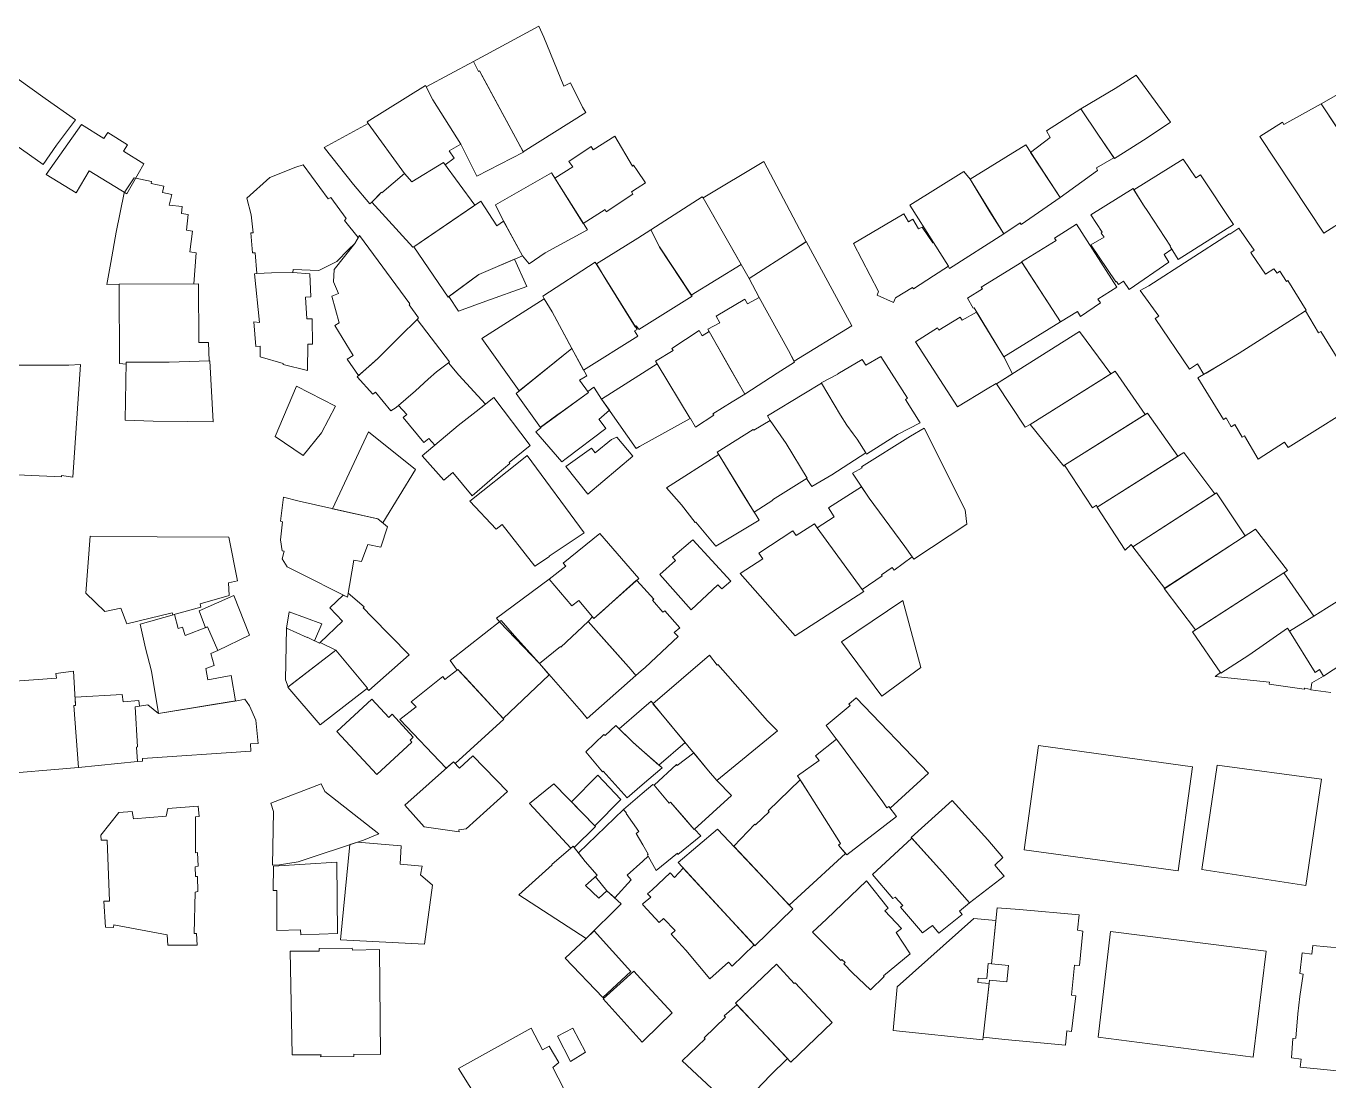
# Model space of a CAD drawing. Header units: metres. Extents: x 560562 to 562005, y 4539029 to 4540676.
# Drawn here: x 560907.4 to 561104.2, y 4540513.5 to 4540672.9 of the extents above; entities that cross this region are included whole.
import ezdxf

# ---------------------------------------------------------------- set-up
doc = ezdxf.new("R2010")
doc.units = ezdxf.units.M
doc.layers.add('B_MESKEN', color=2, linetype='Continuous', lineweight=0)

msp = doc.modelspace()

# ---------------------------------------------------------------- linework, layer by layer
at = {"layer": 'B_MESKEN', "lineweight": 13}
for points in [[(560991.9265, 4540659.8665, 99.1801), (560982.474, 4540653.951, 99.1801), (560981.6895, 4540655.4169, 99.1801), (560976.0554, 4540665.8744, 99.1801), (560975.9061, 4540666.1508, 99.1801), (560975.7234, 4540666.0488, 99.1801), (560974.9686, 4540667.5731, 99.1801), (560984.8423, 4540672.9405, 99.1801), (560985.5876, 4540671.2501, 99.1801), (560988.6416, 4540663.8591, 99.1801), (560989.6401, 4540664.3471, 99.1801), (560991.451, 4540660.6993, 99.1801), (560991.9265, 4540659.8665, 99.1801)], [(560982.5214, 4540653.8624, 99.2926), (560975.4872, 4540650.2439, 99.2926), (560974.7064, 4540651.775, 99.2926), (560973.0787, 4540655.0616, 99.2926), (560968.8189, 4540661.7863, 99.2926), (560968.6565, 4540662.1039, 99.2926), (560967.8138, 4540663.7525, 99.2926), (560974.9686, 4540667.5731, 99.2926), (560975.7234, 4540666.0488, 99.2926), (560975.9061, 4540666.1508, 99.2926), (560981.6895, 4540655.4169, 99.2926), (560982.5214, 4540653.8624, 99.2926)], [(561120.7851, 4540652.3994, 104.8017), (561112.3961, 4540647.0909, 104.8017), (561103.067, 4540661.185, 104.8017), (561111.6007, 4540666.064, 104.8017), (561114.8843, 4540661.0909, 104.8017), (561117.6385, 4540657.2146, 104.8017), (561120.7851, 4540652.3994, 104.8017)], [(560903.5405, 4540662.0079, 95.8234), (560905.7784, 4540664.7782, 95.8234), (560905.9734, 4540665.0574, 95.8234), (560910.2582, 4540661.9994, 95.8234), (560910.2582, 4540661.9994, 95.8234), (560914.8259, 4540658.7484, 95.8234), (560911.9937, 4540654.9114, 95.8234), (560909.9456, 4540651.9919, 95.8234), (560903.7434, 4540656.3981, 95.8234), (560903.7434, 4540656.3981, 95.8234), (560900.7372, 4540658.3493, 95.8234), (560902.4471, 4540660.6543, 95.8234), (560903.5405, 4540662.0079, 95.8234)], [(560958.8976, 4540658.4571, 99.2176), (560967.7028, 4540663.9696, 99.2176), (560968.8189, 4540661.7863, 99.2176), (560973.0787, 4540655.0616, 99.2176), (560971.2887, 4540654.0972, 99.2176), (560972.0491, 4540652.9736, 99.2176), (560970.7028, 4540651.9766, 99.2176), (560970.7028, 4540651.9766, 99.2176), (560970.4482, 4540652.3241, 99.2176), (560965.6635, 4540649.3871, 99.2176), (560964.5718, 4540650.6511, 99.2176), (560959.0519, 4540658.1895, 99.2176), (560958.8976, 4540658.4571, 99.2176)], [(561066.7474, 4540660.4194, 105.8436), (561071.9251, 4540663.5126, 105.8436), (561075.0928, 4540665.534, 105.8436), (561080.265, 4540658.3947, 105.8436), (561076.7789, 4540656.042, 105.8436), (561074.1308, 4540654.3572, 105.8436), (561071.8037, 4540652.9045, 105.8436), (561069.3946, 4540656.4416, 105.8436), (561066.7474, 4540660.4194, 105.8436)], [(561066.7474, 4540660.4194, 98.9811), (561069.3946, 4540656.4416, 98.9811), (561069.8509, 4540655.7717, 98.9811), (561071.7369, 4540653.0026, 98.9811), (561069.0833, 4540651.5043, 98.9811), (561069.2548, 4540651.1241, 98.9811), (561063.6262, 4540647.0007, 98.9811), (561059.1554, 4540653.8439, 98.9811), (561062.1062, 4540656.0739, 98.9811), (561061.5504, 4540657.1022, 98.9811), (561066.7474, 4540660.4194, 98.9811)], [(561112.3302, 4540647.1902, 104.7284), (561106.7066, 4540644.1771, 104.7284), (561106.9151, 4540643.8617, 104.7284), (561103.4716, 4540641.6472, 104.7284), (561093.8044, 4540656.2261, 104.7284), (561097.1985, 4540658.4146, 104.7284), (561097.4083, 4540658.0499, 104.7284), (561103.0667, 4540661.1852, 104.7284), (561112.3302, 4540647.1902, 104.7284)], [(560915.7247, 4540658.0452, 89.7859), (560919.1343, 4540655.932, 89.7859), (560919.726, 4540656.8318, 89.7859), (560922.7189, 4540654.9862, 89.7859), (560922.1035, 4540654.01, 89.7859), (560925.1744, 4540652.1158, 89.7859), (560922.6001, 4540647.6013, 89.7859), (560916.9024, 4540651.047, 89.7859), (560914.9377, 4540647.7362, 89.7859), (560910.3844, 4540650.503, 89.7859), (560915.7247, 4540658.0452, 89.7859)], [(560959.0519, 4540658.1895, 99.2176), (560964.5718, 4540650.6511, 99.2176), (560961.1215, 4540647.7495, 99.2176), (560961.1215, 4540647.7495, 99.2176), (560961.0943, 4540647.8234, 99.2176), (560960.5672, 4540647.284, 99.2176), (560959.6226, 4540646.3172, 99.2176), (560959.3132, 4540646.0445, 99.2176), (560956.841, 4540649.0123, 99.2176), (560956.841, 4540649.0123, 99.2176), (560952.4323, 4540654.5623, 99.2176), (560959.0519, 4540658.1895, 99.2176)], [(560996.3147, 4540656.3089, 104.428), (560998.9903, 4540651.7811, 104.428), (560999.1605, 4540651.9058, 104.428), (560999.6948, 4540651.114, 104.428), (561000.9533, 4540649.2491, 104.428), (560999.717, 4540648.4383, 104.428), (560998.8328, 4540647.8584, 104.428), (560999.0459, 4540647.5355, 104.428), (560995.0298, 4540644.8802, 104.428), (560994.871, 4540645.1977, 104.428), (560991.567, 4540643.1057, 104.428), (560987.2512, 4540649.9546, 104.428), (560989.961, 4540651.6734, 104.428), (560989.3882, 4540652.4746, 104.428), (560992.7383, 4540654.7163, 104.428), (560993.0348, 4540654.2421, 104.428), (560996.3147, 4540656.3089, 104.428)], [(561058.4179, 4540654.9727, 104.1561), (561063.6262, 4540647.0007, 104.1561), (561057.7217, 4540642.9637, 104.1561), (561057.5625, 4540643.1764, 104.1561), (561055.1221, 4540641.5178, 104.1561), (561053.0041, 4540644.8659, 104.1561), (561050.0319, 4540649.8184, 104.1561), (561058.4179, 4540654.9727, 104.1561)], [(560949.2176, 4540651.9645, 98.2461), (560952.9959, 4540646.8354, 98.2461), (560953.3958, 4540647.0455, 98.2461), (560955.7575, 4540643.8304, 98.2461), (560955.4607, 4540643.5479, 98.2461), (560957.5704, 4540640.9666, 98.2461), (560957.0673, 4540640.06, 98.2461), (560956.0786, 4540639.1887, 98.2461), (560954.302, 4540637.3438, 98.2461), (560951.6268, 4540635.9762, 98.2461), (560947.7223, 4540636.1274, 98.2461), (560947.6831, 4540635.6764, 98.2461), (560944.4419, 4540635.6444, 98.2461), (560942.215, 4540635.563, 98.2461), (560942.0087, 4540638.6827, 98.2461), (560941.6037, 4540638.6724, 98.2461), (560941.3241, 4540641.6902, 98.2461), (560941.7044, 4540641.6749, 98.2461), (560941.3818, 4540644.3916, 98.2461), (560940.7092, 4540646.9244, 98.2461), (560944.2258, 4540650.0633, 98.2461), (560948.1381, 4540651.5872, 98.2461), (560949.2176, 4540651.9645, 98.2461)], [(560961.1215, 4540647.7495, 103.0051), (560961.1215, 4540647.7495, 103.0051), (560964.5718, 4540650.6511, 103.0051), (560964.5718, 4540650.6511, 103.0051), (560965.6635, 4540649.3871, 103.0051), (560970.4482, 4540652.3241, 103.0051), (560975.1923, 4540645.8485, 103.0051), (560967.5829, 4540640.6607, 103.0051), (560967.5829, 4540640.6607, 103.0051), (560965.9684, 4540639.56, 103.0051), (560965.7928, 4540639.5305, 103.0051), (560959.6226, 4540646.3172, 103.0051), (560961.0943, 4540647.8234, 103.0051), (560961.1215, 4540647.7495, 103.0051)], [(561018.8338, 4540652.4802, 103.9426), (561025.2267, 4540640.3484, 103.9426), (561023.5208, 4540639.2015, 103.9426), (561016.6216, 4540634.7894, 103.9426), (561009.6835, 4540646.9697, 103.9426), (561018.8338, 4540652.4802, 103.9426)], [(561084.1018, 4540649.9839, 106.6838), (561084.1018, 4540649.9839, 106.6838), (561084.8425, 4540650.4495, 106.6838), (561089.7861, 4540642.9266, 106.6838), (561081.441, 4540637.6761, 106.6838), (561080.2466, 4540639.6147, 106.6838), (561080.3025, 4540639.6511, 106.6838), (561076.8453, 4540644.9314, 106.6838), (561076.8453, 4540644.9314, 106.6838), (561076.2215, 4540645.884, 106.6838), (561074.7697, 4540648.2032, 106.6838), (561082.2129, 4540652.8115, 106.6838), (561084.1018, 4540649.9839, 106.6838)], [(560923.6964, 4540650.0113, 97.6984), (560926.3291, 4540649.4258, 97.6984), (560926.2606, 4540649.1231, 97.6984), (560928.1763, 4540648.7452, 97.6984), (560927.9727, 4540647.7618, 97.6984), (560929.3773, 4540647.4964, 97.6984), (560928.9865, 4540645.8812, 97.6984), (560930.9746, 4540645.6557, 97.6984), (560930.8491, 4540644.599, 97.6984), (560931.8441, 4540644.4487, 97.6984), (560931.5995, 4540642.0847, 97.6984), (560932.5176, 4540641.9575, 97.6984), (560932.1398, 4540638.8376, 97.6984), (560933.084, 4540638.686, 97.6984), (560932.6961, 4540633.9624, 97.6984), (560921.4462, 4540633.9131, 97.6984), (560919.5661, 4540633.8905, 97.6984), (560920.1949, 4540637.1762, 97.6984), (560920.9649, 4540641.7751, 97.6984), (560922.1848, 4540647.7506, 97.6984), (560923.6964, 4540650.0113, 97.6984)], [(560978.2854, 4540645.8999, 106.0426), (560986.7404, 4540650.7653, 106.0426), (560992.184, 4540642.1264, 106.0426), (560985.7825, 4540638.6655, 106.0426), (560983.395, 4540636.9938, 106.0426), (560982.4001, 4540638.2155, 106.0426), (560979.8549, 4540642.8626, 106.0426), (560979.5284, 4540643.4587, 106.0426), (560978.2854, 4540645.8999, 106.0426)], [(561046.8902, 4540636.2925, 94.8561), (561046.6702, 4540636.6253, 94.8561), (561046.7281, 4540636.6637, 94.8561), (561044.4775, 4540640.2335, 94.8561), (561040.8784, 4540645.8702, 94.8561), (561049.0376, 4540650.9684, 94.8561), (561050.0319, 4540649.8184, 94.8561), (561055.1013, 4540641.5507, 94.8561), (561046.8902, 4540636.2925, 94.8561)], [(561069.9768, 4540641.7628, 107.7936), (561068.2497, 4540644.4169, 107.7936), (561074.6453, 4540648.4018, 107.7936), (561076.2215, 4540645.884, 107.7936), (561076.2215, 4540645.884, 107.7936), (561076.8453, 4540644.9314, 107.7936), (561080.3025, 4540639.6511, 107.7936), (561080.2466, 4540639.6147, 107.7936), (561080.4792, 4540639.2372, 107.7936), (561079.3213, 4540638.4137, 107.7936), (561080.0551, 4540637.2442, 107.7936), (561074.0504, 4540633.0993, 107.7936), (561073.1885, 4540634.3645, 107.7936), (561072.4478, 4540633.8989, 107.7936), (561072.1391, 4540634.3458, 107.7936), (561072.036, 4540634.2788, 107.7936), (561068.2737, 4540639.8514, 107.7936), (561070.2759, 4540641.0194, 107.7936), (561069.8074, 4540641.651, 107.7936), (561069.9768, 4540641.7628, 107.7936)], [(560979.5284, 4540643.4587, 108.1426), (560982.4001, 4540638.2155, 108.1426), (560975.7568, 4540635.3666, 108.1426), (560971.134, 4540631.953, 108.1426), (560965.9684, 4540639.56, 108.1426), (560976.0894, 4540646.4601, 108.1426), (560978.4939, 4540642.7632, 108.1426), (560979.5284, 4540643.4587, 108.1426)], [(561015.432, 4540636.8779, 102.2551), (561007.8783, 4540632.2691, 102.2551), (561003.0903, 4540639.5241, 102.2551), (561001.7471, 4540642.1427, 102.2551), (561009.5037, 4540647.138, 102.2551), (561009.6835, 4540646.9697, 102.2551), (561015.432, 4540636.8779, 102.2551)], [(561032.3822, 4540640.0872, 99.1), (561039.9744, 4540644.5695, 99.1), (561040.7166, 4540643.3627, 99.1), (561041.3663, 4540643.7304, 99.1), (561042.2159, 4540642.3011, 99.1), (561042.7669, 4540642.5661, 99.1), (561044.3547, 4540640.1538, 99.1), (561044.4775, 4540640.2335, 99.1), (561046.7281, 4540636.6637, 99.1), (561044.4847, 4540635.1772, 99.1), (561041.4674, 4540633.2196, 99.1), (561041.284, 4540633.44, 99.1), (561038.7384, 4540631.8704, 99.1), (561038.4275, 4540631.1612, 99.1), (561035.9883, 4540632.2729, 99.1), (561036.1512, 4540632.8279, 99.1), (561032.3822, 4540640.0872, 99.1)], [(561007.9972, 4540632.0885, 102.4428), (560999.9635, 4540627.075, 102.4428), (560999.8935, 4540627.1752, 102.4428), (560999.5738, 4540627.6324, 102.4428), (560999.4108, 4540627.4937, 102.4428), (560994.9887, 4540634.6445, 102.4428), (560993.541, 4540636.9775, 102.4428), (560999.7796, 4540640.9027, 102.4428), (561001.7483, 4540642.1414, 102.4428), (561003.0695, 4540639.5471, 102.4428), (561007.9972, 4540632.0885, 102.4428)], [(561066.1044, 4540643.0077, 109.6), (561072.1572, 4540633.4726, 109.6), (561069.3306, 4540631.6457, 109.6), (561069.7204, 4540631.0886, 109.6), (561066.6992, 4540629.0592, 109.6), (561066.2299, 4540629.7869, 109.6), (561063.6716, 4540628.2139, 109.6), (561057.7804, 4540637.3092, 109.6), (561063.0206, 4540640.5079, 109.6), (561062.7853, 4540640.8964, 109.6), (561066.1044, 4540643.0077, 109.6)], [(561075.7212, 4540632.9783, 110.1625), (561076.9916, 4540633.6517, 110.1625), (561089.2182, 4540641.5316, 110.1625), (561089.2385, 4540641.5009, 110.1625), (561090.5901, 4540642.3745, 110.1625), (561092.9399, 4540639.0757, 110.1625), (561092.4004, 4540638.721, 110.1625), (561092.5815, 4540638.4559, 110.1625), (561094.6574, 4540635.421, 110.1625), (561095.9047, 4540636.2517, 110.1625), (561096.3975, 4540635.5829, 110.1625), (561096.7872, 4540635.8877, 110.1625), (561097.7984, 4540634.3198, 110.1625), (561097.9926, 4540634.4967, 110.1625), (561100.7974, 4540629.9832, 110.1625), (561100.6661, 4540629.9031, 110.1625), (561099.1119, 4540628.9084, 110.1625), (561090.6673, 4540623.5037, 110.1625), (561088.0855, 4540621.9157, 110.1625), (561085.6694, 4540620.4863, 110.1625), (561085.3285, 4540620.2846, 110.1625), (561084.3443, 4540621.8723, 110.1625), (561083.1477, 4540621.0554, 110.1625), (561077.9467, 4540628.7438, 110.1625), (561078.5096, 4540629.0777, 110.1625), (561075.7212, 4540632.9783, 110.1625)], [(560959.5094, 4540621.7795, 101.2461), (560957.6101, 4540620.0976, 101.2461), (560955.9045, 4540622.5732, 101.2461), (560956.7743, 4540623.1439, 101.2461), (560954.0053, 4540627.6874, 101.2461), (560954.6769, 4540628.1034, 101.2461), (560953.589, 4540632.1159, 101.2461), (560954.5933, 4540632.5021, 101.2461), (560954.5933, 4540632.5021, 101.2461), (560953.8343, 4540634.2546, 101.2461), (560953.9374, 4540636.1526, 101.2461), (560957.0673, 4540640.06, 101.2461), (560957.748, 4540641.2867, 101.2461), (560965.3399, 4540630.93, 101.2461), (560965.2377, 4540630.7903, 101.2461), (560966.6768, 4540628.8566, 101.2461), (560966.4412, 4540628.5799, 101.2461), (560963.8894, 4540626.0773, 101.2461), (560960.5305, 4540622.6837, 101.2461), (560959.5094, 4540621.7795, 101.2461)], [(561025.2441, 4540640.3601, 105.4801), (561032.1215, 4540627.6341, 105.4801), (561023.4177, 4540622.2827, 105.4801), (561022.546, 4540623.8765, 105.4801), (561018.1513, 4540631.912, 105.4801), (561016.6216, 4540634.7894, 105.4801), (561023.5208, 4540639.2015, 105.4801), (561025.2441, 4540640.3601, 105.4801)], [(560975.069, 4540634.8588, 94.7176), (560975.069, 4540634.8588, 94.7176), (560975.7568, 4540635.3666, 94.7176), (560981.193, 4540637.6978, 94.7176), (560983.0188, 4540633.5669, 94.7176), (560976.8169, 4540631.3423, 94.7176), (560976.8169, 4540631.3423, 94.7176), (560972.7193, 4540629.8425, 94.7176), (560971.2674, 4540632.0514, 94.7176), (560975.069, 4540634.8588, 94.7176)], [(560993.3699, 4540637.2533, 105.4801), (560999.679, 4540627.0594, 105.4801), (560999.2836, 4540626.8511, 105.4801), (560999.7803, 4540626.0729, 105.4801), (560991.6146, 4540620.9354, 105.4801), (560986.8361, 4540629.7346, 105.4801), (560985.6673, 4540631.694, 105.4801), (560985.4302, 4540632.1328, 105.4801), (560993.3699, 4540637.2533, 105.4801)], [(561057.8126, 4540637.2595, 107.1424), (561058.9393, 4540635.52, 107.1424), (561063.6715, 4540628.214, 107.1424), (561055.0972, 4540622.9587, 107.1424), (561050.6015, 4540630.3393, 107.1424), (561050.4779, 4540630.2867, 107.1424), (561049.6011, 4540631.8119, 107.1424), (561051.863, 4540633.2368, 107.1424), (561051.6874, 4540633.4944, 107.1424), (561057.8126, 4540637.2595, 107.1424)], [(560946.2279, 4540621.9572, 94.0363), (560942.7631, 4540622.9257, 94.0363), (560942.7469, 4540624.5601, 94.0363), (560942.0854, 4540624.5181, 94.0363), (560941.7874, 4540628.2077, 94.0363), (560942.6551, 4540628.1542, 94.0363), (560941.8814, 4540635.5036, 94.0363), (560942.215, 4540635.563, 94.0363), (560944.4419, 4540635.6444, 94.0363), (560947.6831, 4540635.6764, 94.0363), (560950.2622, 4540635.4651, 94.0363), (560950.3756, 4540632.0224, 94.0363), (560949.5868, 4540631.9773, 94.0363), (560949.7727, 4540628.6873, 94.0363), (560950.5876, 4540628.7079, 94.0363), (560950.6348, 4540624.8612, 94.0363), (560949.9256, 4540624.8425, 94.0363), (560949.8996, 4540620.8681, 94.0363), (560946.2324, 4540621.7812, 94.0363), (560946.2279, 4540621.9572, 94.0363)], [(560933.4894, 4540625.0881, 98.0734), (560934.9307, 4540625.0877, 98.0734), (560935.0269, 4540622.3124, 98.0734), (560928.9715, 4540622.1339, 98.0734), (560922.4974, 4540622.116, 98.0734), (560922.4932, 4540621.8403, 98.0734), (560921.4727, 4540621.9241, 98.0734), (560921.4462, 4540633.9131, 98.0734), (560933.4152, 4540633.9655, 98.0734), (560933.4894, 4540625.0881, 98.0734)], [(560985.6673, 4540631.694, 105.4426), (560986.8361, 4540629.7346, 105.4426), (560989.8379, 4540624.207, 105.4426), (560989.8379, 4540624.207, 105.4426), (560981.8763, 4540617.7942, 105.4426), (560976.2291, 4540625.7059, 105.4426), (560985.6673, 4540631.694, 105.4426)], [(561015.9824, 4540617.3135, 107.7676), (561010.3855, 4540627.1059, 107.7676), (561012.2136, 4540628.0942, 107.7676), (561011.6365, 4540629.0681, 107.7676), (561015.978, 4540631.6564, 107.7676), (561016.3568, 4540630.9546, 107.7676), (561018.1513, 4540631.912, 107.7676), (561022.546, 4540623.8765, 107.7676), (561023.4971, 4540622.1376, 107.7676), (561020.8347, 4540620.4841, 107.7676), (561015.9824, 4540617.3135, 107.7676)], [(560966.4412, 4540628.5799, 102.4801), (560971.3683, 4540622.2014, 102.4801), (560971.222, 4540622.0236, 102.4801), (560969.3953, 4540620.6583, 102.4801), (560968.1452, 4540619.5468, 102.4801), (560966.1979, 4540617.8155, 102.4801), (560963.2946, 4540615.2787, 102.4801), (560962.5021, 4540614.7856, 102.4801), (560960.1874, 4540617.5813, 102.4801), (560959.7412, 4540617.321, 102.4801), (560957.4066, 4540619.9174, 102.4801), (560960.5305, 4540622.6837, 102.4801), (560963.8894, 4540626.0773, 102.4801), (560966.4412, 4540628.5799, 102.4801)], [(561041.7551, 4540625.2014, 103.6), (561045.0715, 4540627.3407, 103.6), (561045.3068, 4540626.9522, 103.6), (561048.5042, 4540628.937, 103.6), (561048.8164, 4540628.4765, 103.6), (561050.9993, 4540629.6862, 103.6), (561053.5994, 4540625.4176, 103.6), (561055.0972, 4540622.9586, 103.6), (561056.398, 4540620.3946, 103.6), (561053.9825, 4540618.8773, 103.6), (561053.957, 4540618.9012, 103.6), (561052.6084, 4540618.1035, 103.6), (561048.1155, 4540615.3784, 103.6), (561041.7551, 4540625.2014, 103.6)], [(561002.474, 4540622.2908, 102.2926), (561005.1567, 4540623.8809, 102.2926), (561004.9212, 4540624.1984, 102.2926), (561009.0877, 4540626.9236, 102.2926), (561009.5122, 4540626.1381, 102.2926), (561010.5808, 4540626.7642, 102.2926), (561013.6731, 4540621.3539, 102.2926), (561015.9824, 4540617.3135, 102.2926), (561014.0338, 4540616.1527, 102.2926), (561011.1301, 4540614.3326, 102.2926), (561011.2873, 4540614.1127, 102.2926), (561008.5417, 4540612.3138, 102.2926), (561007.741, 4540613.6265, 102.2926), (561007.6909, 4540613.6252, 102.2926), (561002.7106, 4540621.9008, 102.2926), (561002.474, 4540622.2908, 102.2926)], [(561066.5244, 4540626.7556, 110.95), (561071.2479, 4540620.3613, 110.95), (561059.1015, 4540612.7218, 110.95), (561058.3405, 4540612.3084, 110.95), (561053.9825, 4540618.8773, 110.95), (561066.5244, 4540626.7556, 110.95)], [(560935.6482, 4540613.1261, 98.1859), (560931.7106, 4540613.1696, 98.1859), (560926.5617, 4540613.2393, 98.1859), (560922.3652, 4540613.3587, 98.1859), (560922.4974, 4540622.116, 98.1859), (560928.9715, 4540622.1339, 98.1859), (560935.0269, 4540622.3124, 98.1859), (560935.1285, 4540622.315, 98.1859), (560935.6482, 4540613.1261, 98.1859)], [(560992.3456, 4540617.5658, 106.0051), (560985.0864, 4540612.2791, 106.0051), (560981.4169, 4540617.4242, 106.0051), (560989.8379, 4540624.207, 106.0051), (560992.0785, 4540620.0811, 106.0051), (560990.9931, 4540619.4341, 106.0051), (560992.3456, 4540617.5658, 106.0051)], [(561040.2584, 4540616.5034, 100.2676), (561042.48, 4540612.9796, 100.2676), (561039.0559, 4540611.1996, 100.2676), (561034.3781, 4540608.2091, 100.2676), (561034.2425, 4540608.4284, 100.2676), (561032.9655, 4540610.4942, 100.2676), (561032.3434, 4540611.2931, 100.2676), (561031.3817, 4540612.6266, 100.2676), (561030.4411, 4540614.1088, 100.2676), (561027.5352, 4540618.9744, 100.2676), (561027.5066, 4540619.0222, 100.2676), (561030.0155, 4540620.3243, 100.2676), (561030.0002, 4540620.3486, 100.2676), (561033.7226, 4540622.5477, 100.2676), (561034.26, 4540621.697, 100.2676), (561036.5034, 4540623.0167, 100.2676), (561040.5517, 4540616.6999, 100.2676), (561040.2584, 4540616.5034, 100.2676)], [(560915.6051, 4540621.774, 99.7984), (560914.4479, 4540604.7687, 99.7984), (560912.7397, 4540604.9937, 99.7984), (560912.7289, 4540604.8249, 99.7984), (560901.477, 4540605.2873, 99.7984), (560899.7069, 4540605.3671, 99.7984), (560904.1627, 4540621.783, 99.7984), (560905.7561, 4540621.6987, 99.7984), (560913.8135, 4540621.7037, 99.7984), (560915.6051, 4540621.774, 99.7984)], [(560976.7934, 4540615.7868, 101.1301), (560975.3949, 4540614.656, 101.1301), (560972.6816, 4540612.5466, 101.1301), (560969.157, 4540609.5858, 101.1301), (560968.2205, 4540610.5734, 101.1301), (560967.4551, 4540610.0064, 101.1301), (560964.3343, 4540613.7746, 101.1301), (560964.9269, 4540614.2127, 101.1301), (560963.6567, 4540615.5951, 101.1301), (560966.1979, 4540617.8155, 101.1301), (560968.1452, 4540619.5468, 101.1301), (560969.3953, 4540620.6583, 101.1301), (560971.222, 4540622.0236, 101.1301), (560972.7563, 4540620.1761, 101.1301), (560976.7934, 4540615.7868, 101.1301)], [(561000.0411, 4540609.3846, 107.2394), (560999.5415, 4540609.1077, 107.2394), (560994.3334, 4540616.5332, 107.2394), (560999.9519, 4540620.1323, 107.2394), (561002.7107, 4540621.8995, 107.2394), (561007.691, 4540613.6239, 107.2394), (561000.0411, 4540609.3846, 107.2394)], [(561071.9126, 4540620.7793, 111.925), (561076.4375, 4540614.2099, 111.925), (561064.271, 4540606.5431, 111.925), (561064.1498, 4540606.417, 111.925), (561059.1015, 4540612.7218, 111.925), (561071.9126, 4540620.7793, 111.925)], [(560954.1379, 4540615.4669, 89.4988), (560952.0238, 4540611.4396, 89.4988), (560949.2309, 4540608.049, 89.4988), (560945.0043, 4540610.9097, 89.4988), (560948.2509, 4540618.4867, 89.4988), (560954.1379, 4540615.4669, 89.4988)], [(561024.8971, 4540617.3467, 101.6176), (561027.5352, 4540618.9744, 101.6176), (561030.4411, 4540614.1088, 101.6176), (561031.3817, 4540612.6266, 101.6176), (561032.3434, 4540611.2931, 101.6176), (561032.9655, 4540610.4942, 101.6176), (561034.2425, 4540608.4284, 101.6176), (561029.1274, 4540605.1045, 101.6176), (561026.0702, 4540603.3183, 101.6176), (561025.2942, 4540604.5531, 101.6176), (561025.385, 4540604.6097, 101.6176), (561022.2168, 4540609.8381, 101.6176), (561019.7957, 4540613.3319, 101.6176), (561019.4021, 4540614.0133, 101.6176), (561024.8971, 4540617.3467, 101.6176)], [(560978.0321, 4540616.7882, 101.1676), (560983.5356, 4540609.5554, 101.1676), (560980.3746, 4540606.98, 101.1676), (560980.486, 4540606.8408, 101.1676), (560978.54, 4540605.2239, 101.1676), (560974.7753, 4540601.9437, 101.1676), (560971.8371, 4540605.4682, 101.1676), (560970.4831, 4540604.3142, 101.1676), (560967.2146, 4540607.9541, 101.1676), (560972.6816, 4540612.5466, 101.1676), (560975.3949, 4540614.656, 101.1676), (560978.0321, 4540616.7882, 101.1676)], [(560988.9546, 4540607.551, 101.2801), (560988.311, 4540607.0604, 101.2801), (560984.3776, 4540611.5915, 101.2801), (560985.1699, 4540612.1858, 101.2801), (560985.1085, 4540612.2954, 101.2801), (560987.5513, 4540614.1, 101.2801), (560988.3588, 4540614.6837, 101.2801), (560992.3456, 4540617.5658, 101.2801), (560992.2399, 4540617.7119, 101.2801), (560993.1577, 4540618.3345, 101.2801), (560993.2364, 4540618.2117, 101.2801), (560994.3333, 4540616.5345, 101.2801), (560995.5083, 4540614.8586, 101.2801), (560993.9027, 4540613.4866, 101.2801), (560993.9553, 4540613.4583, 101.2801), (560994.9758, 4540612.1146, 101.2801), (560988.9546, 4540607.551, 101.2801)], [(561076.8123, 4540614.4462, 112.9545), (561081.4127, 4540607.9293, 112.9545), (561069.2203, 4540600.2109, 112.9545), (561069.088, 4540600.5023, 112.9545), (561068.5012, 4540600.0935, 112.9545), (561064.271, 4540606.5433, 112.9545), (561076.8123, 4540614.4462, 112.9545)], [(561025.385, 4540604.6097, 106.7994), (561020.1603, 4540601.352, 106.7994), (561020.2159, 4540601.2602, 106.7994), (561017.3588, 4540599.4794, 106.7994), (561012.0737, 4540608.0614, 106.7994), (561011.8105, 4540608.5485, 106.7994), (561017.2528, 4540611.9794, 106.7994), (561017.3568, 4540611.834, 106.7994), (561019.7957, 4540613.3319, 106.7994), (561022.2168, 4540609.8381, 106.7994), (561025.385, 4540604.6097, 106.7994)], [(560959.1348, 4540611.6004, 92.1613), (560966.199, 4540605.9082, 92.1613), (560961.269, 4540597.8495, 92.1613), (560960.5351, 4540598.4514, 92.1613), (560953.692, 4540599.9822, 92.1613), (560959.1348, 4540611.6004, 92.1613)], [(560992.2336, 4540602.1971, 95.2801), (560988.9157, 4540606.3708, 95.2801), (560992.8078, 4540609.1161, 95.2801), (560993.3814, 4540608.4335, 95.2801), (560995.803, 4540610.4418, 95.2801), (560996.6272, 4540610.7877, 95.2801), (560999.0521, 4540607.9112, 95.2801), (560992.2336, 4540602.1971, 95.2801)], [(561043.0467, 4540612.1806, 109.3426), (561049.2819, 4540599.8344, 109.3426), (561049.4916, 4540597.6629, 109.3426), (561041.518, 4540592.3713, 109.3426), (561040.1494, 4540594.2618, 109.3426), (561034.7569, 4540601.6006, 109.3426), (561032.249, 4540605.3376, 109.3426), (561033.6832, 4540606.1705, 109.3426), (561033.5921, 4540606.3242, 109.3426), (561041.0248, 4540610.9758, 109.3426), (561043.0467, 4540612.1806, 109.3426)], [(560983.0978, 4540608.0282, 104.3176), (560991.7149, 4540596.3563, 104.3176), (560986.4054, 4540592.8333, 104.3176), (560986.4737, 4540592.7387, 104.3176), (560984.2465, 4540591.2882, 104.3176), (560979.2962, 4540597.5916, 104.3176), (560978.3838, 4540596.8717, 104.3176), (560974.419, 4540601.1392, 104.3176), (560982.0378, 4540607.1802, 104.3176), (560983.0978, 4540608.0282, 104.3176)], [(561018.1326, 4540598.2764, 103.1869), (561011.5769, 4540594.3465, 103.1869), (561008.5681, 4540597.9667, 103.1869), (561008.4786, 4540597.8966, 103.1869), (561006.3801, 4540600.559, 103.1869), (561004.1579, 4540603.1436, 103.1869), (561012.0227, 4540608.1555, 103.1869), (561012.0736, 4540608.0613, 103.1869), (561015.7794, 4540602.0439, 103.1869), (561017.3587, 4540599.4793, 103.1869), (561017.672, 4540598.9935, 103.1869), (561018.1326, 4540598.2764, 103.1869)], [(561082.3027, 4540608.4926, 114.025), (561087.0008, 4540602.2204, 114.025), (561074.6086, 4540594.2348, 114.025), (561074.35, 4540594.5966, 114.025), (561073.4513, 4540593.7371, 114.025), (561069.2204, 4540600.2111, 114.025), (561082.3027, 4540608.4926, 114.025)], [(561041.2617, 4540592.7254, 108.7801), (561038.5522, 4540590.6766, 108.7801), (561038.2116, 4540591.0929, 108.7801), (561036.618, 4540589.979, 108.7801), (561036.7168, 4540589.8415, 108.7801), (561033.7032, 4540587.7846, 108.7801), (561026.9148, 4540597.0883, 108.7801), (561029.4639, 4540598.7738, 108.7801), (561028.5913, 4540600.1269, 108.7801), (561033.6133, 4540603.3048, 108.7801), (561034.7569, 4540601.6006, 108.7801), (561040.1494, 4540594.2618, 108.7801), (561041.2617, 4540592.7254, 108.7801)], [(560946.2838, 4540601.712, 100.5613), (560948.6179, 4540601.1172, 100.5613), (560960.5351, 4540598.4514, 100.5613), (560961.9926, 4540597.256, 100.5613), (560960.9752, 4540594.187, 100.5613), (560959.0283, 4540594.5904, 100.5613), (560958.049, 4540592.0254, 100.5613), (560956.8973, 4540592.2226, 100.5613), (560955.9192, 4540586.6145, 100.5613), (560948.3558, 4540590.4217, 100.5613), (560946.8067, 4540591.2124, 100.5613), (560946.0883, 4540592.4014, 100.5613), (560946.3638, 4540593.5905, 100.5613), (560946.0824, 4540593.6336, 100.5613), (560945.8108, 4540595.2867, 100.5613), (560946.1235, 4540598.0108, 100.5613), (560945.816, 4540598.0785, 100.5613), (560946.2838, 4540601.712, 100.5613)], [(561079.4074, 4540587.948, 115.1875), (561074.6086, 4540594.2348, 115.1875), (561087.2186, 4540602.3607, 115.1875), (561091.5781, 4540595.8612, 115.1875), (561079.4074, 4540587.948, 115.1875)], [(561023.5697, 4540580.7591, 107.2801), (561015.2817, 4540590.1982, 107.2801), (561018.6973, 4540592.3909, 107.2801), (561018.0913, 4540593.2506, 107.2801), (561023.2248, 4540596.64, 107.2801), (561023.7507, 4540595.9283, 107.2801), (561026.5182, 4540597.7034, 107.2801), (561026.9148, 4540597.0883, 107.2801), (561033.7032, 4540587.7846, 107.2801), (561033.9646, 4540587.4913, 107.2801), (561023.5697, 4540580.7591, 107.2801)], [(561084.0618, 4540581.6702, 116.425), (561079.3542, 4540587.9134, 116.425), (561093.1399, 4540596.8767, 116.425), (561097.9584, 4540590.6651, 116.425), (561097.4342, 4540590.3082, 116.425), (561084.0618, 4540581.6702, 116.425)], [(560938.0248, 4540595.6712, 102.328), (560939.3281, 4540589.0604, 102.328), (560937.9733, 4540588.802, 102.328), (560938.0473, 4540586.8879, 102.328), (560933.6931, 4540585.6078, 102.328), (560933.7561, 4540585.1117, 102.328), (560929.5499, 4540583.9598, 102.328), (560929.4667, 4540584.2563, 102.328), (560922.601, 4540582.589, 102.328), (560921.6834, 4540584.9545, 102.328), (560919.2508, 4540584.4449, 102.328), (560916.4063, 4540587.2342, 102.328), (560917.0697, 4540595.811, 102.328), (560927.1816, 4540595.7442, 102.328), (560938.0248, 4540595.6712, 102.328)], [(560999.9307, 4540589.439, 106.4176), (560993.1755, 4540583.3845, 106.4176), (560990.8989, 4540586.1241, 106.4176), (560989.8316, 4540585.2958, 106.4176), (560986.4315, 4540589.3306, 106.4176), (560988.9372, 4540591.3222, 106.4176), (560988.5462, 4540591.7368, 106.4176), (560994.0501, 4540596.2581, 106.4176), (560999.9307, 4540589.439, 106.4176)], [(561008.0979, 4540595.2874, 98.9551), (561013.8413, 4540589.0589, 98.9551), (561012.5035, 4540587.8723, 98.9551), (561011.9042, 4540588.4819, 98.9551), (561007.8462, 4540584.6957, 98.9551), (561003.1402, 4540590.0509, 98.9551), (561005.4936, 4540592.1403, 98.9551), (561005.0236, 4540592.6533, 98.9551), (561008.0979, 4540595.2874, 98.9551)], [(560978.915, 4540582.9115, 98.8051), (560978.4701, 4540583.4497, 98.8051), (560986.4315, 4540589.3306, 98.8051), (560989.8316, 4540585.2958, 98.8051), (560990.8989, 4540586.1241, 98.8051), (560992.9774, 4540583.6229, 98.8051), (560992.3216, 4540582.9134, 98.8051), (560988.15, 4540579.0815, 98.8051), (560988.0978, 4540579.1546, 98.8051), (560984.9238, 4540576.5648, 98.8051), (560978.915, 4540582.9115, 98.8051)], [(561002.0243, 4540586.1441, 99.7356), (561003.5662, 4540584.36, 99.7356), (561003.8648, 4540584.5678, 99.7356), (561006.1623, 4540582.0034, 99.7356), (561005.2948, 4540581.2804, 99.7356), (561005.8943, 4540580.6462, 99.7356), (561000.9045, 4540575.9802, 99.7356), (561000.3227, 4540575.4659, 99.7356), (560999.5004, 4540574.7685, 99.7356), (560998.774, 4540575.6176, 99.7356), (560994.6744, 4540580.253, 99.7356), (560992.3216, 4540582.9134, 99.7356), (560992.9774, 4540583.6229, 99.7356), (560993.1755, 4540583.3845, 99.7356), (560994.2988, 4540584.3913, 99.7356), (560996.4854, 4540586.3511, 99.7356), (560999.6236, 4540589.1638, 99.7356), (561000.2143, 4540588.5187, 99.7356), (561002.2248, 4540586.3231, 99.7356), (561002.0243, 4540586.1441, 99.7356)], [(561083.615, 4540581.3816, 119.65), (561097.4342, 4540590.3082, 119.65), (561101.9511, 4540583.766, 119.65), (561098.2811, 4540581.4772, 119.65), (561097.9712, 4540581.9343, 119.65), (561092.0982, 4540577.8349, 119.65), (561087.9003, 4540575.1516, 119.65), (561083.615, 4540581.3816, 119.65)], [(560965.2426, 4540577.8881, 93.3238), (560959.1589, 4540572.4992, 93.3238), (560958.8755, 4540572.7916, 93.3238), (560958.9461, 4540572.8461, 93.3238), (560954.159, 4540578.588, 93.3238), (560951.7827, 4540579.7859, 93.3238), (560955.1939, 4540582.9931, 93.3238), (560953.2812, 4540585.008, 93.3238), (560955.2928, 4540586.9298, 93.3238), (560955.9192, 4540586.6145, 93.3238), (560956.0253, 4540587.2223, 93.3238), (560958.455, 4540585.1611, 93.3238), (560958.2792, 4540584.984, 93.3238), (560959.6134, 4540583.659, 93.3238), (560965.2426, 4540577.8881, 93.3238)], [(561098.2811, 4540581.4772, 121.0375), (561098.2811, 4540581.4772, 121.0375), (561102.1206, 4540575.2109, 121.0375), (561102.8028, 4540575.6944, 121.0375), (561103.4005, 4540574.6815, 121.0375), (561103.4005, 4540574.6815, 121.0375), (561111.6919, 4540580.1126, 121.0375), (561113.3009, 4540581.1664, 121.0375), (561112.1599, 4540582.6526, 121.0375), (561112.6703, 4540583.058, 121.0375), (561110.218, 4540586.6179, 121.0375), (561109.1449, 4540585.9036, 121.0375), (561108.1583, 4540587.5429, 121.0375), (561107.0571, 4540586.9503, 121.0375), (561103.8464, 4540584.948, 121.0375), (561101.9511, 4540583.766, 121.0375), (561098.2811, 4540581.4772, 121.0375)], [(560938.75, 4540586.8529, 92.0155), (560941.1394, 4540580.8684, 92.0155), (560936.3459, 4540578.535, 92.0155), (560934.806, 4540582.108, 92.0155), (560934.4765, 4540581.9808, 92.0155), (560933.5463, 4540584.5659, 92.0155), (560938.75, 4540586.8529, 92.0155)], [(561039.8587, 4540586.0963, 105.108), (561042.586, 4540576.0095, 105.108), (561036.6659, 4540571.673, 105.108), (561030.5914, 4540579.8695, 105.108), (561039.8587, 4540586.0963, 105.108)], [(560935.5919, 4540570.3751, 95.203), (560927.3553, 4540569.0346, 95.203), (560926.3353, 4540575.4209, 95.203), (560925.4075, 4540578.9091, 95.203), (560925.4075, 4540578.9091, 95.203), (560924.589, 4540582.5153, 95.203), (560929.7867, 4540584.002, 95.203), (560930.3745, 4540581.8848, 95.203), (560930.3745, 4540581.8848, 95.203), (560931.018, 4540582.0911, 95.203), (560931.4068, 4540580.7966, 95.203), (560934.806, 4540582.108, 95.203), (560936.3459, 4540578.535, 95.203), (560935.2648, 4540578.0807, 95.203), (560935.7717, 4540576.2745, 95.203), (560934.5126, 4540575.816, 95.203), (560934.8508, 4540574.1108, 95.203), (560934.8508, 4540574.1108, 95.203), (560938.3667, 4540574.7771, 95.203), (560938.9951, 4540570.929, 95.203), (560935.5919, 4540570.3751, 95.203)], [(560946.7257, 4540581.9299, 89.415), (560947.1449, 4540584.3964, 89.415), (560952.0412, 4540582.5963, 89.415), (560950.9539, 4540580.0385, 89.415), (560949.8503, 4540580.5923, 89.415), (560949.8222, 4540580.5359, 89.415), (560946.7257, 4540581.9299, 89.415)], [(560973.6949, 4540574.5156, 104.3926), (560972.6234, 4540575.6716, 104.3926), (560972.4958, 4540575.5729, 104.3926), (560971.4412, 4540577.0358, 104.3926), (560979.1483, 4540583.095, 104.3926), (560981.17, 4540580.7919, 104.3926), (560981.17, 4540580.7919, 104.3926), (560984.9238, 4540576.5648, 104.3926), (560986.4313, 4540574.8567, 104.3926), (560979.4785, 4540568.2761, 104.3926), (560973.6949, 4540574.5157, 104.3926), (560973.6949, 4540574.5156, 104.3926)], [(560946.9515, 4540573.0525, 90.2488), (560946.5678, 4540574.0996, 90.2488), (560946.7249, 4540581.9301, 90.2488), (560949.8216, 4540580.536, 90.2488), (560949.8499, 4540580.5924, 90.2488), (560951.7193, 4540579.6541, 90.2488), (560951.7827, 4540579.7859, 90.2488), (560954.159, 4540578.588, 90.2488), (560946.9515, 4540573.0525, 90.2488)], [(560999.5003, 4540574.7685, 106.1259), (560992.1561, 4540568.2972, 106.1259), (560991.2989, 4540569.3412, 106.1259), (560984.9238, 4540576.5648, 106.1259), (560988.0978, 4540579.1546, 106.1259), (560988.15, 4540579.0815, 106.1259), (560992.3216, 4540582.9134, 106.1259), (560998.774, 4540575.6175, 106.1259), (560999.5003, 4540574.7685, 106.1259)], [(561097.9712, 4540581.9343, 121.0375), (561098.2811, 4540581.4772, 121.0375), (561098.2811, 4540581.4772, 121.0375), (561102.1206, 4540575.2109, 121.0375), (561102.8028, 4540575.6944, 121.0375), (561103.4005, 4540574.6815, 121.0375), (561103.4005, 4540574.6815, 121.0375), (561101.6545, 4540573.646, 121.0375), (561101.4893, 4540572.6487, 121.0375), (561100.5695, 4540572.8673, 121.0375), (561100.5033, 4540572.6939, 121.0375), (561095.2205, 4540573.4844, 121.0375), (561095.2466, 4540573.7781, 121.0375), (561087.0325, 4540574.6435, 121.0375), (561087.8433, 4540575.2344, 121.0375), (561087.9003, 4540575.1516, 121.0375), (561092.0982, 4540577.8349, 121.0375), (561097.9712, 4540581.9343, 121.0375)], [(560958.9461, 4540572.8461, 94.7113), (560951.7948, 4540567.3293, 94.7113), (560946.9071, 4540573.0183, 94.7113), (560954.159, 4540578.588, 94.7113), (560958.9461, 4540572.8461, 94.7113)], [(561002.0837, 4540570.504, 106.9055), (561010.6338, 4540577.8277, 106.9055), (561011.7682, 4540576.3404, 106.9055), (561011.898, 4540576.4518, 106.9055), (561019.4152, 4540567.9227, 106.9055), (561020.883, 4540566.4286, 106.9055), (561011.7372, 4540558.8913, 106.9055), (561010.4954, 4540560.3667, 106.9055), (561003.2991, 4540569.0774, 106.9055), (561002.0837, 4540570.504, 106.9055)], [(560902.0577, 4540560.1866, 107.5035), (560902.0577, 4540560.1866, 107.5035), (560899.3912, 4540559.9944, 107.5035), (560898.6889, 4540567.0255, 107.5035), (560901.3891, 4540567.2723, 107.5035), (560901.3891, 4540567.2723, 107.5035), (560900.7933, 4540573.5868, 107.5035), (560911.9708, 4540574.3895, 107.5035), (560911.8834, 4540575.0854, 107.5035), (560914.548, 4540575.4065, 107.5035), (560914.8592, 4540570.2652, 107.5035), (560914.6038, 4540570.2424, 107.5035), (560915.3041, 4540560.8912, 107.5035), (560902.0969, 4540559.7702, 107.5035), (560902.0577, 4540560.1866, 107.5035)], [(560972.6234, 4540575.6716, 104.7676), (560979.5583, 4540568.1901, 104.7676), (560972.2242, 4540561.4556, 104.7676), (560971.9622, 4540561.7369, 104.7676), (560970.8641, 4540560.7612, 104.7676), (560963.8564, 4540568.1416, 104.7676), (560966.2945, 4540570.0421, 104.7676), (560965.5702, 4540570.8167, 104.7676), (560970.3202, 4540574.6391, 104.7676), (560970.6599, 4540574.152, 104.7676), (560972.6234, 4540575.6716, 104.7676)], [(560914.7837, 4540571.5119, 102.2944), (560921.893, 4540571.895, 102.2944), (560922.0236, 4540570.8076, 102.2944), (560924.4089, 4540570.9948, 102.2944), (560924.5012, 4540570.1631, 102.2944), (560923.8595, 4540570.0621, 102.2944), (560924.2203, 4540563.9835, 102.2944), (560924.0412, 4540563.9536, 102.2944), (560924.2259, 4540561.7514, 102.2944), (560915.3041, 4540560.8912, 102.2944), (560914.6038, 4540570.2424, 102.2944), (560914.8592, 4540570.2652, 102.2944), (560914.7837, 4540571.5119, 102.2944)], [(560939.5382, 4540571.0174, 106.7944), (560939.5382, 4540571.0174, 106.7944), (560940.4326, 4540571.2176, 106.7944), (560941.1532, 4540570.1705, 106.7944), (560942.1078, 4540568.0133, 106.7944), (560942.4546, 4540564.4962, 106.7944), (560941.2988, 4540564.4669, 106.7944), (560941.3536, 4540563.3269, 106.7944), (560924.9591, 4540562.2266, 106.7944), (560924.9688, 4540561.8464, 106.7944), (560924.2259, 4540561.7514, 106.7944), (560924.0412, 4540563.9536, 106.7944), (560924.2203, 4540563.9835, 106.7944), (560924.2203, 4540563.9835, 106.7944), (560923.8595, 4540570.0621, 106.7944), (560925.7794, 4540570.3644, 106.7944), (560927.3553, 4540569.0346, 106.7944), (560939.5382, 4540571.0174, 106.7944)], [(560959.6264, 4540571.1775, 95.1238), (560962.1925, 4540568.4519, 95.1238), (560962.6894, 4540568.9423, 95.1238), (560965.8348, 4540565.4772, 95.1238), (560965.3887, 4540564.9881, 95.1238), (560965.651, 4540564.6931, 95.1238), (560960.3491, 4540559.8313, 95.1238), (560954.3246, 4540566.3157, 95.1238), (560959.6264, 4540571.1775, 95.1238)], [(561043.7317, 4540560.009, 111.9296), (561037.9171, 4540554.7196, 111.9296), (561037.7059, 4540554.9957, 111.9296), (561037.4339, 4540554.7855, 111.9296), (561036.8385, 4540555.6633, 111.9296), (561031.1083, 4540563.3924, 111.9296), (561028.2845, 4540567.2012, 111.9296), (561031.879, 4540570.2325, 111.9296), (561031.6989, 4540570.425, 111.9296), (561032.772, 4540571.4151, 111.9296), (561043.7317, 4540560.009, 111.9296)], [(561006.9633, 4540564.6463, 102.5907), (561002.9839, 4540561.2437, 102.5907), (561000.4221, 4540563.4835, 102.5907), (560998.9973, 4540564.7293, 102.5907), (560996.9919, 4540566.7153, 102.5907), (561000.3711, 4540569.6275, 102.5907), (561001.8175, 4540570.874, 102.5907), (561003.2903, 4540569.0789, 102.5907), (561006.9633, 4540564.6463, 102.5907)], [(560996.4869, 4540567.2089, 102.293), (560999.0845, 4540564.653, 102.293), (561000.4221, 4540563.4835, 102.293), (561000.4221, 4540563.4885, 102.293), (561003.472, 4540560.8159, 102.293), (561000.4656, 4540558.238, 102.293), (560998.2049, 4540556.2994, 102.293), (560994.5913, 4540560.3076, 102.293), (560994.468, 4540560.2301, 102.293), (560991.933, 4540563.2289, 102.293), (560994.6691, 4540565.8732, 102.293), (560994.8487, 4540565.6818, 102.293), (560996.4869, 4540567.2089, 102.293)], [(561037.4338, 4540554.7854, 112.193), (561037.4338, 4540554.7854, 112.193), (561037.7059, 4540554.9957, 112.193), (561038.871, 4540553.4727, 112.193), (561031.3776, 4540547.6502, 112.193), (561030.1382, 4540549.1466, 112.193), (561030.4386, 4540549.3788, 112.193), (561030.4386, 4540549.3788, 112.193), (561024.615, 4540558.5701, 112.193), (561024.615, 4540558.5701, 112.193), (561023.9132, 4540559.5875, 112.193), (561027.1933, 4540561.9481, 112.193), (561026.6656, 4540562.635, 112.193), (561029.8157, 4540565.1368, 112.193), (561031.1086, 4540563.3927, 112.193), (561036.8385, 4540555.6633, 112.193), (561037.4338, 4540554.7854, 112.193)], [(561083.5898, 4540560.9497, 112.7125), (561081.4252, 4540545.2466, 112.7125), (561058.1861, 4540548.4144, 112.7125), (561060.3237, 4540564.2138, 112.7125), (561083.5898, 4540560.9497, 112.7125)], [(560980.1251, 4540557.24, 104.9551), (560973.8643, 4540551.6162, 104.9551), (560972.7624, 4540551.4629, 104.9551), (560972.7961, 4540551.1413, 104.9551), (560967.4968, 4540551.9186, 104.9551), (560964.5947, 4540555.1906, 104.9551), (560971.9622, 4540561.7369, 104.9551), (560972.8418, 4540560.7928, 104.9551), (560974.8543, 4540562.6323, 104.9551), (560980.1251, 4540557.24, 104.9551)], [(561013.9764, 4540556.6511, 105.4805), (561008.3, 4540551.5055, 105.4805), (561004.7483, 4540555.6379, 105.4805), (561004.537, 4540555.4609, 105.4805), (561002.2597, 4540558.1946, 105.4805), (561005.635, 4540561.3009, 105.4805), (561005.7408, 4540561.1776, 105.4805), (561008.2588, 4540563.0739, 105.4805), (561010.4954, 4540560.3667, 105.4805), (561011.7372, 4540558.8913, 105.4805), (561013.9764, 4540556.6511, 105.4805)], [(560989.7657, 4540555.6897, 99.7055), (560993.7427, 4540559.7268, 99.7055), (560997.2487, 4540556.0119, 99.7055), (560993.3321, 4540552.04, 99.7055), (560989.7657, 4540555.6897, 99.7055)], [(561103.0825, 4540559.0895, 113.875), (561100.731, 4540543.0176, 113.875), (561085.0328, 4540545.4636, 113.875), (561087.3183, 4540561.2426, 113.875), (561103.0825, 4540559.0895, 113.875)], [(560951.9464, 4540558.4161, 102.8113), (560952.5305, 4540557.2381, 102.8113), (560960.6763, 4540550.8349, 102.8113), (560958.3582, 4540549.9059, 102.8113), (560948.4955, 4540546.6222, 102.8113), (560945.6872, 4540546.1529, 102.8113), (560944.6052, 4540546.1253, 102.8113), (560944.7508, 4540554.2312, 102.8113), (560944.3661, 4540555.4889, 102.8113), (560951.9464, 4540558.4161, 102.8113)], [(560987.0959, 4540558.4218, 101.018), (560993.4313, 4540551.9384, 101.018), (560990.1731, 4540548.7986, 101.018), (560990.0114, 4540549.0028, 101.018), (560989.6599, 4540548.6963, 101.018), (560983.418, 4540555.4295, 101.018), (560987.0959, 4540558.4218, 101.018)], [(561002.2597, 4540558.1946, 104.468), (561004.537, 4540555.4609, 104.468), (561004.7483, 4540555.6379, 104.468), (561006.5474, 4540553.5447, 104.468), (561008.3, 4540551.5055, 104.468), (561008.3563, 4540551.5566, 104.468), (561009.3033, 4540550.5184, 104.468), (561005.8694, 4540547.732, 104.468), (561005.8147, 4540547.9036, 104.468), (561002.5516, 4540545.2948, 104.468), (561001.3859, 4540547.4499, 104.468), (561001.2598, 4540547.6832, 104.468), (561001.3585, 4540547.7507, 104.468), (561000.541, 4540549.162, 104.468), (560999.5473, 4540550.8776, 104.468), (560999.94, 4540551.1847, 104.468), (560998.0633, 4540553.9291, 104.468), (560998.113, 4540553.9667, 104.468), (560997.6583, 4540554.5145, 104.468), (561000.4766, 4540556.9192, 104.468), (561002.0818, 4540558.2888, 104.468), (561002.2597, 4540558.1946, 104.468)], [(561017.5584, 4540552.1877, 109.5305), (561019.6488, 4540554.1588, 109.5305), (561019.5068, 4540554.2962, 109.5305), (561024.3212, 4540558.996, 109.5305), (561025.8462, 4540556.627, 109.5305), (561030.1674, 4540549.8068, 109.5305), (561030.4386, 4540549.3788, 109.5305), (561030.1382, 4540549.1466, 109.5305), (561031.2006, 4540547.8639, 109.5305), (561024.5077, 4540541.7058, 109.5305), (561022.6748, 4540540.0665, 109.5305), (561021.3645, 4540541.4591, 109.5305), (561015.9198, 4540547.2455, 109.5305), (561014.297, 4540548.9701, 109.5305), (561017.4582, 4540552.2851, 109.5305), (561017.5584, 4540552.1877, 109.5305)], [(561054.9724, 4540547.288, 113.6999), (561053.734, 4540546.1295, 113.6999), (561055.1719, 4540544.4637, 113.6999), (561049.8935, 4540540.4362, 113.6999), (561045.8575, 4540545.0286, 113.6999), (561041.1057, 4540550.291, 113.6999), (561047.3147, 4540555.8932, 113.6999), (561052.6834, 4540549.9337, 113.6999), (561054.9724, 4540547.288, 113.6999)], [(560933.3575, 4540555.026, 106.1905), (560933.5237, 4540553.4419, 106.1905), (560932.9708, 4540553.4278, 106.1905), (560932.9587, 4540547.9923, 106.1905), (560933.2854, 4540548.0006, 106.1905), (560933.3882, 4540545.9433, 106.1905), (560932.9127, 4540545.8567, 106.1905), (560932.95, 4540544.3934, 106.1905), (560933.2773, 4540544.3769, 106.1905), (560933.335, 4540542.1199, 106.1905), (560932.9103, 4540542.0098, 106.1905), (560932.7922, 4540535.8022, 106.1905), (560933.1446, 4540535.7864, 106.1905), (560933.2153, 4540534.0013, 106.1905), (560928.7892, 4540534.0127, 106.1905), (560928.6991, 4540535.5739, 106.1905), (560920.6381, 4540537.1059, 106.1905), (560920.5986, 4540536.683, 106.1905), (560919.3647, 4540536.7508, 106.1905), (560919.1145, 4540540.6409, 106.1905), (560919.9941, 4540540.6633, 106.1905), (560919.6335, 4540549.8618, 106.1905), (560918.7031, 4540549.8629, 106.1905), (560918.6583, 4540550.6311, 106.1905), (560921.3868, 4540554.0759, 106.1905), (560923.4198, 4540554.2269, 106.1905), (560923.5991, 4540553.1147, 106.1905), (560928.5422, 4540553.5384, 106.1905), (560928.7901, 4540554.6615, 106.1905), (560933.3575, 4540555.026, 106.1905)], [(560998.8195, 4540543.9109, 104.4452), (560996.312, 4540541.1459, 104.4452), (560995.1405, 4540542.2407, 104.4452), (560993.3955, 4540544.3579, 104.4452), (560993.54, 4540544.4837, 104.4452), (560993.6624, 4540544.5903, 104.4452), (560991.8658, 4540546.6603, 104.4452), (560990.8417, 4540547.9539, 104.4452), (560997.6582, 4540554.5145, 104.4452), (560998.113, 4540553.9666, 104.4452), (560998.0633, 4540553.929, 104.4452), (560999.9401, 4540551.1848, 104.4452), (560999.5476, 4540550.8778, 104.4452), (561000.541, 4540549.1603, 104.4452), (561001.357, 4540547.7495, 104.4452), (561001.259, 4540547.6826, 104.4452), (561001.3851, 4540547.4493, 104.4452), (561000.5614, 4540546.7038, 104.4452), (560998.2062, 4540544.5723, 104.4452), (560998.8195, 4540543.9109, 104.4452)], [(561011.8614, 4540551.5587, 112.1249), (561023.2194, 4540539.4877, 112.1249), (561017.4985, 4540533.9139, 112.1249), (561005.8772, 4540546.4955, 112.1249), (561011.8614, 4540551.5587, 112.1249)], [(560964.033, 4540549.0324, 98.9113), (560963.9005, 4540546.2744, 98.9113), (560967.2075, 4540545.9329, 98.9113), (560966.9865, 4540544.6502, 98.9113), (560968.8023, 4540543.0937, 98.9113), (560967.5838, 4540534.1727, 98.9113), (560954.8559, 4540534.825, 98.9113), (560956.2789, 4540549.2136, 98.9113), (560957.4371, 4540549.5992, 98.9113), (560964.033, 4540549.0324, 98.9113)], [(561049.8935, 4540540.4362, 112.9124), (561048.4063, 4540539.1666, 112.9124), (561048.8187, 4540538.6608, 112.9124), (561045.2791, 4540535.8112, 112.9124), (561044.3254, 4540536.9915, 112.9124), (561042.8343, 4540535.8694, 112.9124), (561039.4899, 4540539.7666, 112.9124), (561039.8322, 4540540.0217, 112.9124), (561038.6765, 4540541.2951, 112.9124), (561038.3087, 4540541.0639, 112.9124), (561035.271, 4540544.674, 112.9124), (561041.2026, 4540550.1837, 112.9124), (561045.8575, 4540545.0286, 112.9124), (561049.8935, 4540540.4362, 112.9124)], [(560997.2788, 4540540.2427, 108.4805), (560992.0056, 4540535.009, 108.4805), (560981.8328, 4540541.6378, 108.4805), (560986.8732, 4540546.1749, 108.4805), (560986.8285, 4540546.2278, 108.4805), (560990.0114, 4540549.0028, 108.4805), (560991.8658, 4540546.6603, 108.4805), (560993.6625, 4540544.5904, 108.4805), (560991.887, 4540543.0445, 108.4805), (560993.8923, 4540541.1195, 108.4805), (560995.1404, 4540542.2406, 108.4805), (560997.2788, 4540540.2427, 108.4805)], [(560954.3136, 4540546.5718, 101.8738), (560954.4385, 4540535.7638, 101.8738), (560948.8777, 4540535.5971, 101.8738), (560948.8587, 4540536.3422, 101.8738), (560945.2608, 4540536.2256, 101.8738), (560945.2577, 4540542.2649, 101.8738), (560944.7028, 4540542.3004, 101.8738), (560944.7606, 4540545.9553, 101.8738), (560954.3136, 4540546.5718, 101.8738)], [(561006.6453, 4540545.6636, 110.7514), (561012.7621, 4540539.0404, 110.7514), (561017.3716, 4540534.051, 110.7514), (561014.0794, 4540530.8207, 110.7514), (561013.4878, 4540531.4703, 110.7514), (561010.6841, 4540528.9075, 110.7514), (561007.0477, 4540533.2466, 110.7514), (561004.8321, 4540535.7003, 110.7514), (561005.4259, 4540536.2129, 110.7514), (561003.6932, 4540538.0699, 110.7514), (561003.0159, 4540537.4275, 110.7514), (561000.6165, 4540540.0612, 110.7514), (561000.495, 4540540.1945, 110.7514), (561000.6146, 4540540.2956, 110.7514), (561001.7894, 4540541.2883, 110.7514), (561001.2766, 4540541.7922, 110.7514), (561001.9603, 4540542.377, 110.7514), (561004.6656, 4540544.9695, 110.7514), (561005.3344, 4540544.249, 110.7514), (561006.6453, 4540545.6636, 110.7514)], [(561034.374, 4540543.7153, 112.8374), (561037.6246, 4540539.5941, 112.8374), (561037.1368, 4540539.1875, 112.8374), (561039.6258, 4540536.5224, 112.8374), (561038.8435, 4540535.9358, 112.8374), (561040.9731, 4540532.7199, 112.8374), (561036.9082, 4540529.382, 112.8374), (561037.0257, 4540529.269, 112.8374), (561034.9346, 4540527.2698, 112.8374), (561032.2483, 4540529.8558, 112.8374), (561030.9412, 4540531.199, 112.8374), (561031.111, 4540531.3757, 112.8374), (561030.6474, 4540531.8575, 112.8374), (561030.4797, 4540531.6788, 112.8374), (561026.1768, 4540535.9935, 112.8374), (561028.2941, 4540537.9442, 112.8374), (561034.374, 4540543.7153, 112.8374)], [(561066.4938, 4540538.5781, 122.9249), (561066.2347, 4540536.2593, 122.9249), (561067.0278, 4540536.11, 122.9249), (561066.5484, 4540530.9382, 122.9249), (561065.8072, 4540530.9916, 122.9249), (561065.3351, 4540526.477, 122.9249), (561065.9796, 4540526.3481, 122.9249), (561065.3089, 4540520.9522, 122.9249), (561064.6404, 4540521.0561, 122.9249), (561064.4267, 4540518.8846, 122.9249), (561055.2802, 4540519.7371, 122.9249), (561051.9912, 4540520.088, 122.9249), (561052.9458, 4540528.728, 122.9249), (561055.5622, 4540528.4707, 122.9249), (561055.8009, 4540530.9273, 122.9249), (561053.2264, 4540531.169, 122.9249), (561054.1109, 4540539.6611, 122.9249), (561057.4712, 4540539.4096, 122.9249), (561066.4938, 4540538.5781, 122.9249)], [(561038.3921, 4540521.1377, 112.0124), (561038.9919, 4540527.708, 112.0124), (561050.5771, 4540538.0685, 112.0124), (561053.9119, 4540537.7506, 112.0124), (561053.2264, 4540531.169, 112.0124), (561052.7247, 4540531.2542, 112.0124), (561052.5609, 4540528.9583, 112.0124), (561051.2103, 4540529.0457, 112.0124), (561051.1787, 4540528.3549, 112.0124), (561052.8916, 4540528.2371, 112.0124), (561051.9912, 4540520.088, 112.0124), (561051.9511, 4540519.7173, 112.0124), (561038.3921, 4540521.1377, 112.0124)], [(560988.8176, 4540532.0686, 100.9823), (560992.0065, 4540535.0094, 100.9823), (560993.2066, 4540536.201, 100.9823), (560998.7419, 4540530.0145, 100.9823), (560994.5292, 4540526.1161, 100.9823), (560988.8176, 4540532.0686, 100.9823)], [(561094.7436, 4540533.0912, 122.6999), (561092.7602, 4540517.0849, 122.6999), (561069.3639, 4540520.1256, 122.6999), (561071.2258, 4540536.0801, 122.6999), (561094.7436, 4540533.0912, 122.6999)], [(561109.5315, 4540514.6093, 130.0499), (561099.8616, 4540515.5546, 130.0499), (561100.0482, 4540516.7853, 130.0499), (561098.5565, 4540517.0102, 130.0499), (561098.7472, 4540519.9235, 130.0499), (561099.2096, 4540519.9357, 130.0499), (561099.5503, 4540523.6221, 130.0499), (561099.8453, 4540526.2738, 130.0499), (561100.3166, 4540529.6272, 130.0499), (561099.8516, 4540529.711, 130.0499), (561100.1582, 4540532.8437, 130.0499), (561101.6486, 4540532.6669, 130.0499), (561101.7846, 4540533.9684, 130.0499), (561112.601, 4540532.9573, 130.0499), (561112.4817, 4540531.9447, 130.0499), (561111.5933, 4540523.1964, 130.0499), (561110.7704, 4540515.6516, 130.0499), (561109.4523, 4540515.7608, 130.0499), (561109.5315, 4540514.6093, 130.0499)], [(560960.7704, 4540533.3405, 104.3488), (560960.8981, 4540517.4873, 104.3488), (560956.8932, 4540517.5343, 104.3488), (560956.902, 4540517.1866, 104.3488), (560951.8672, 4540517.1327, 104.3488), (560951.9345, 4540517.4575, 104.3488), (560947.5539, 4540517.4204, 104.3488), (560947.2538, 4540533.12, 104.3488), (560951.6608, 4540533.1082, 104.3488), (560951.6752, 4540533.531, 104.3488), (560956.6597, 4540533.5836, 104.3488), (560956.6679, 4540533.2607, 104.3488), (560960.7704, 4540533.3405, 104.3488)], [(561000.7859, 4540519.6476, 101.6357), (561000.4662, 4540519.335, 101.6357), (560994.5624, 4540525.88, 101.6357), (560999.1973, 4540530.0638, 101.6357), (561000.7131, 4540528.416, 101.6357), (561004.9936, 4540523.7629, 101.6357), (561000.7859, 4540519.6476, 101.6357)], [(561020.7676, 4540531.132, 111.2999), (561023.4134, 4540528.2001, 111.2999), (561023.4134, 4540528.2001, 111.2999), (561023.5603, 4540528.3025, 111.2999), (561029.1543, 4540522.3238, 111.2999), (561022.9054, 4540516.3263, 111.2999), (561014.5404, 4540525.2582, 111.2999), (561020.7676, 4540531.132, 111.2999)], [(561014.6689, 4540508.9179, 106.9719), (561006.5135, 4540516.5265, 106.9719), (561009.9936, 4540519.8658, 106.9719), (561009.8423, 4540520.0155, 106.9719), (561013.0261, 4540523.1264, 106.9719), (561012.8458, 4540523.3431, 106.9719), (561014.7818, 4540525.0004, 106.9719), (561018.435, 4540521.0996, 106.9719), (561022.3975, 4540516.8687, 106.9719), (561019.7919, 4540514.3246, 106.9719), (561014.6689, 4540508.9179, 106.9719)], [(560983.7061, 4540521.4732, 103.1176), (560985.4065, 4540518.2085, 103.1176), (560986.4257, 4540518.7581, 103.1176), (560987.853, 4540516.2825, 103.1176), (560986.9405, 4540515.5117, 103.1176), (560988.5858, 4540512.4197, 103.1176), (560981.2758, 4540508.518, 103.1176), (560979.5768, 4540511.733, 103.1176), (560978.5091, 4540511.1074, 103.1176), (560978.2174, 4540511.6472, 103.1176), (560975.9354, 4540510.2179, 103.1176), (560972.7222, 4540515.3837, 103.1176), (560983.7061, 4540521.4732, 103.1176)], [(560989.9598, 4540521.4648, 97.6812), (560991.8971, 4540517.833, 97.6812), (560989.6387, 4540516.4543, 97.6812), (560987.6712, 4540520.2843, 97.6812), (560989.9598, 4540521.4648, 97.6812)]]:
    msp.add_polyline3d(points, close=True, dxfattribs=at)
for points in [[(561110.3089, 4540616.9106, 113.575), (561098.0817, 4540609.2252, 113.575), (561097.517, 4540610.0229, 113.575), (561093.5566, 4540607.4887, 113.575), (561091.4741, 4540611.0155, 113.575), (561091.1315, 4540610.8101, 113.575), (561090.0125, 4540612.6941, 113.575), (561089.4489, 4540612.3847, 113.575), (561088.679, 4540613.7201, 113.575), (561088.679, 4540613.7201, 113.575), (561088.2849, 4540613.4565, 113.575), (561084.4382, 4540619.7579, 113.575), (561088.0855, 4540621.9157, 113.575), (561088.0855, 4540621.9157, 113.575), (561090.6673, 4540623.5037, 113.575), (561099.1119, 4540628.9084, 113.575), (561100.6661, 4540629.9031, 113.575), (561102.6447, 4540626.5454, 113.575), (561103.0121, 4540626.7514, 113.575), (561105.9979, 4540621.9728, 113.575)], [(561104.4894, 4540572.1829, 121.45), (561101.4839, 4540572.6159, 121.45), (561101.6545, 4540573.646, 121.45), (561103.4005, 4540574.6815, 121.45), (561116.9799, 4540583.5762, 121.45)]]:
    msp.add_polyline3d(points, dxfattribs=at)

doc.saveas('drawing.dxf')
